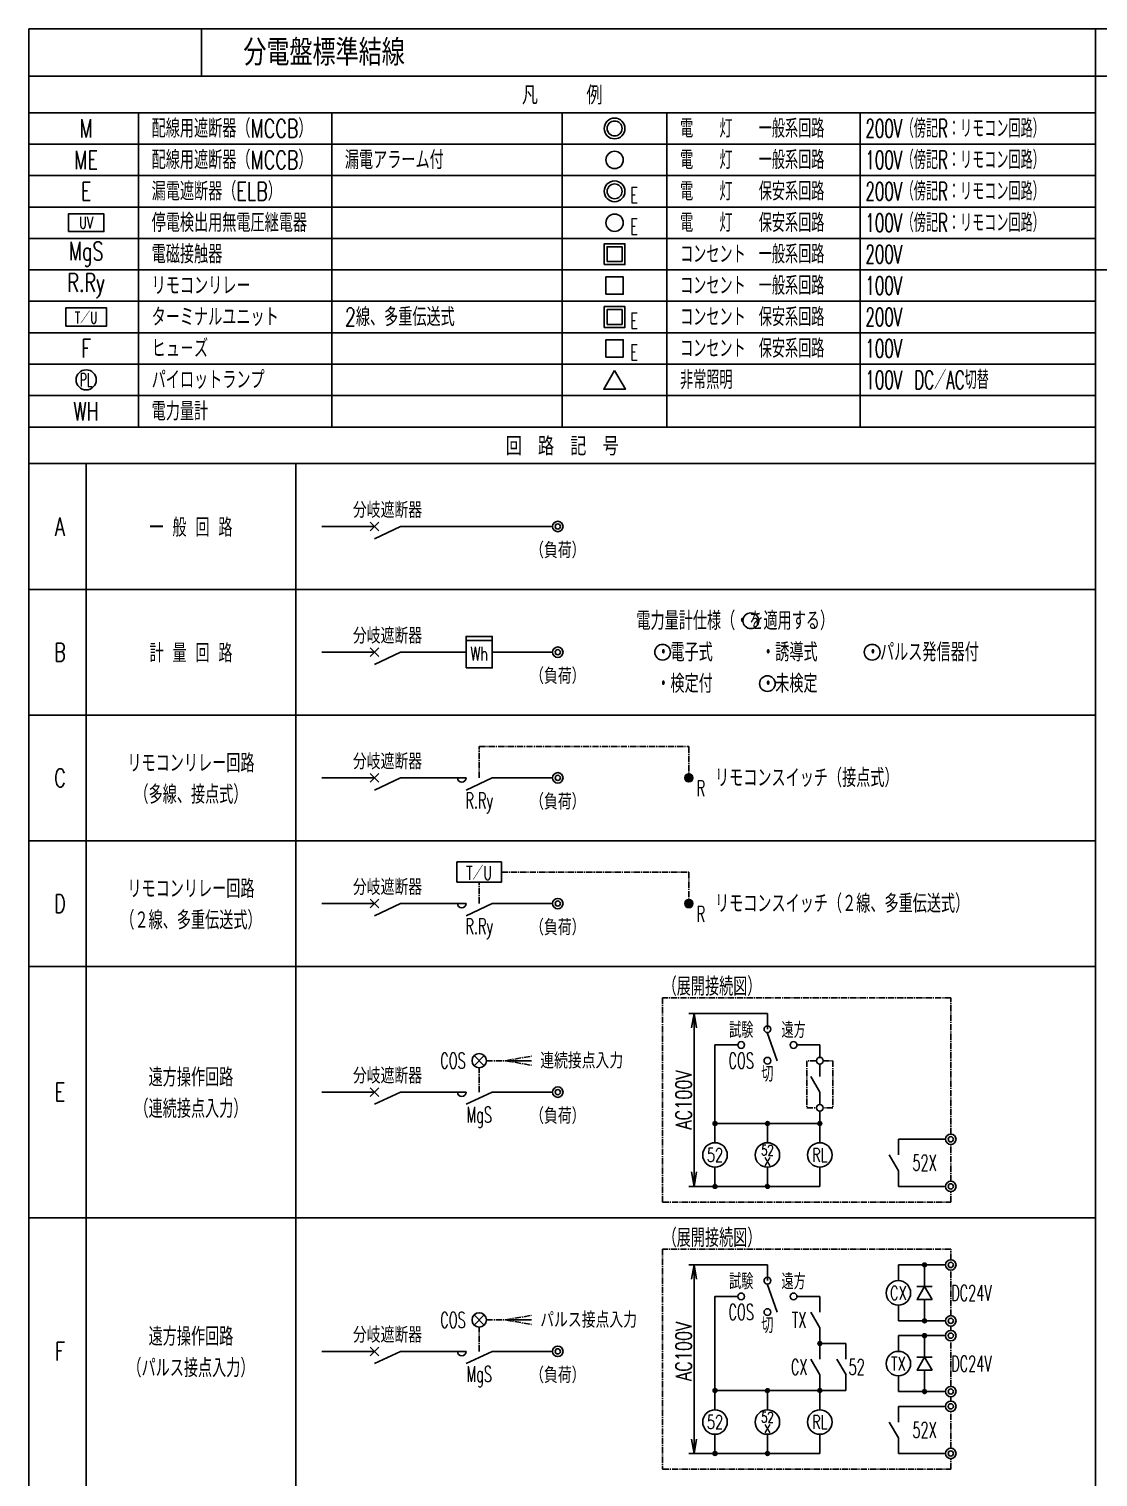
# Model space of a CAD drawing. Header units: millimetres. Extents: x 14 to 1769, y 15 to 581.
# Drawn here: x 13.5 to 217.5, y 304.9 to 581.4 of the extents above; entities that cross this region are included whole.
import ezdxf
from ezdxf.enums import TextEntityAlignment as Align

# ---------------------------------------------------------------- set-up
doc = ezdxf.new("R2010")
doc.units = ezdxf.units.MM
doc.header["$LTSCALE"] = 0.2
doc.linetypes.add('_ C_S', pattern=[9, 6, -1, 1, -1])
for name, color, linetype in [('1_文字', 3, 'Continuous'), ('1_盤内配線', 1, 'Continuous'), ('1_表', 7, 'Continuous'), ('Std_1', 1, 'Continuous'), ('Std_2', 2, 'Continuous')]:
    doc.layers.add(name, color=color, linetype=linetype)
doc.styles.add('S', font='simplex.shx', dxfattribs={"width": 0.7, "height": 3, "bigfont": 'extfont2.shx'})
doc.styles.get("Standard").update_dxf_attribs({"font": 'simplex.shx', "width": 0.7, "bigfont": 'extfont2.shx'})

msp = doc.modelspace()

# ---------------------------------------------------------------- linework, layer by layer
at = {"layer": '1_文字', "linetype": 'Continuous'}
for p, q in [((140.41, 393.44), (140.41, 360.44)), ((140.41, 345.44), (140.41, 309.44))]:
    msp.add_line(p, q, dxfattribs=at)
for points in [[(123.27, 536.46), (127.23, 536.46), (127.23, 540.43), (123.27, 540.43)], [(123.83, 537.03), (126.67, 537.03), (126.67, 539.86), (123.83, 539.86)], [(123.6, 530.79), (126.9, 530.79), (126.9, 534.1), (123.6, 534.1)], [(123.27, 524.46), (127.23, 524.46), (127.23, 528.43), (123.27, 528.43)], [(123.83, 525.03), (126.67, 525.03), (126.67, 527.86), (123.83, 527.86)], [(123.6, 518.79), (126.9, 518.79), (126.9, 522.1), (123.6, 522.1)], [(125.25, 516.23), (123.19, 512.66), (127.31, 512.66)]]:
    msp.add_lwpolyline(points, close=True, dxfattribs=at)
for points in [[(140.89, 390.7), (140.41, 393.44), (139.92, 390.7)], [(140.89, 363.19), (140.41, 360.44), (139.92, 363.19)], [(140.89, 342.7), (140.41, 345.44), (139.92, 342.7)], [(140.89, 312.19), (140.41, 309.44), (139.92, 312.19)]]:
    msp.add_lwpolyline(points, dxfattribs=at)
for centre, radius in [((125.25, 562.44), 1.98), ((125.25, 562.44), 1.42), ((125.25, 556.44), 1.65), ((125.25, 550.44), 1.98), ((125.25, 550.44), 1.42), ((125.25, 544.44), 1.65)]:
    msp.add_circle(centre, radius, dxfattribs=at)
at = {"layer": '1_文字', "color": 1, "linetype": 'Continuous'}
for centre in [(151.25, 468.44), (134.41, 462.44), (174.4, 462.44), (154.41, 456.44)]:
    msp.add_circle(centre, 1.5, dxfattribs=at)
at = {"layer": '1_盤内配線', "color": 2, "linetype": 'Continuous'}
msp.add_circle((24.41, 514.44), 1.92, dxfattribs=at)
at = {"layer": '1_表', "color": 6, "linetype": 'Continuous'}
for p, q in [((46.41, 581.44), (46.41, 572.44)), ((13.5, 572.44), (827.5, 572.44))]:
    msp.add_line(p, q, dxfattribs=at)
at = {"layer": '1_表', "color": 6}
msp.add_line((217, 581.44), (217, 31.44), dxfattribs=at)
at = {"layer": '1_表', "color": 2, "linetype": 'Continuous'}
for p, q in [((13.5, 565.44), (217, 565.44)), ((115.25, 505.44), (115.25, 565.44)), ((13.5, 505.44), (217, 505.44)), ((13.5, 498.44), (217, 498.44))]:
    msp.add_line(p, q, dxfattribs=at)
at = {"layer": '1_表', "linetype": 'Continuous'}
for p, q in [((34.41, 565.44), (34.41, 505.44)), ((71.28, 565.44), (71.28, 505.44)), ((135.25, 565.44), (135.25, 505.44)), ((172.12, 565.44), (172.12, 505.44)), ((13.5, 559.44), (217, 559.44)), ((13.5, 553.44), (217, 553.44)), ((13.5, 547.44), (217, 547.44)), ((13.5, 541.44), (217, 541.44)), ((13.5, 535.44), (217, 535.44)), ((13.5, 529.44), (217, 529.44)), ((13.5, 523.44), (217, 523.44)), ((13.5, 517.44), (217, 517.44)), ((13.5, 511.44), (217, 511.44)), ((13.5, 474.44), (217, 474.44)), ((13.5, 450.44), (217, 450.44)), ((13.5, 426.44), (217, 426.44)), ((13.5, 402.44), (217, 402.44)), ((13.5, 354.44), (217, 354.44))]:
    msp.add_line(p, q, dxfattribs=at)
at = {"layer": '1_表', "color": 7, "linetype": 'Continuous'}
for p, q in [((24.41, 498.44), (24.41, 183.44)), ((64.41, 498.44), (64.41, 183.44))]:
    msp.add_line(p, q, dxfattribs=at)
at = {"layer": '1_表', "color": 6}
msp.add_lwpolyline([(13.5, 31.44), (827.5, 31.44), (827.5, 581.44), (13.5, 581.44)], close=True, dxfattribs=at)
at = {"layer": '1_表', "color": 6, "linetype": 'Continuous'}
msp.add_lwpolyline([(217, 535.44), (404.5, 535.44), (827.5, 535.44)], dxfattribs=at)
at = {"layer": 'Std_1', "linetype": 'Continuous'}
for p, q in [((69.41, 486.44), (79.41, 486.44)), ((84.41, 486.44), (113.41, 486.44)), ((69.41, 462.44), (79.41, 462.44)), ((84.41, 462.44), (96.91, 462.44)), ((101.91, 462.44), (113.41, 462.44)), ((69.41, 438.44), (79.41, 438.44)), ((84.41, 438.44), (96.91, 438.44)), ((101.91, 438.44), (113.41, 438.44)), ((69.41, 414.44), (79.41, 414.44)), ((84.41, 414.44), (96.91, 414.44)), ((101.91, 414.44), (113.41, 414.44)), ((160.05, 387.44), (164.41, 387.44)), ((164.41, 387.44), (164.41, 385.08)), ((164.41, 383.8), (164.41, 381.44)), ((69.41, 378.44), (79.41, 378.44)), ((84.41, 378.44), (96.91, 378.44)), ((101.91, 378.44), (113.41, 378.44)), ((164.41, 378.44), (164.41, 376.08)), ((164.41, 374.8), (164.41, 368.78)), ((144.41, 372.44), (164.41, 372.44)), ((154.41, 372.44), (154.41, 368.78)), ((179.4, 369.44), (188.4, 369.44)), ((179.4, 369.44), (179.4, 366.44)), ((144.41, 364.1), (144.41, 360.44)), ((154.41, 364.1), (154.41, 360.44)), ((179.4, 363.44), (179.4, 360.44)), ((179.4, 360.44), (188.4, 360.44)), ((179.4, 345.44), (188.4, 345.44)), ((179.4, 345.44), (179.4, 342.44)), ((184.4, 345.44), (184.4, 341.35)), ((160.05, 339.44), (164.41, 339.44)), ((164.41, 339.44), (164.41, 336.44)), ((179.4, 337.76), (179.4, 334.76)), ((184.4, 338.85), (184.4, 334.76)), ((179.4, 334.76), (188.4, 334.76)), ((164.41, 333.44), (164.41, 327.44)), ((179.4, 331.94), (188.4, 331.94)), ((179.4, 331.94), (179.4, 328.94)), ((184.4, 331.94), (184.4, 327.85)), ((164.41, 330.44), (169.4, 330.44)), ((169.4, 330.44), (169.4, 327.44)), ((69.41, 328.94), (79.41, 328.94)), ((84.41, 328.94), (96.91, 328.94)), ((101.91, 328.94), (113.41, 328.94)), ((164.41, 324.44), (164.41, 317.78)), ((169.4, 324.44), (169.4, 321.44)), ((179.4, 324.26), (179.4, 321.26)), ((184.4, 325.35), (184.4, 321.26)), ((144.41, 321.44), (169.4, 321.44)), ((154.41, 321.44), (154.41, 317.78)), ((179.4, 321.26), (188.4, 321.26)), ((179.4, 318.44), (188.4, 318.44)), ((179.4, 318.44), (179.4, 315.44)), ((144.41, 313.1), (144.41, 309.44)), ((154.41, 313.1), (154.41, 309.44)), ((179.4, 312.44), (179.4, 309.44)), ((179.4, 309.44), (188.4, 309.44))]:
    msp.add_line(p, q, dxfattribs=at)
at = {"layer": 'Std_1', "color": 4, "linetype": '_ C_S'}
for p, q in [((104.41, 384.44), (109.41, 385.32)), ((104.41, 384.44), (109.41, 383.56)), ((104.41, 334.94), (109.41, 335.82)), ((104.41, 334.94), (109.41, 334.06))]:
    msp.add_line(p, q, dxfattribs=at)
for points in [[(99.41, 438.44), (99.41, 444.44), (139.41, 444.44), (139.41, 438.44)], [(103.65, 420.44), (139.41, 420.44), (139.41, 414.44)], [(99.41, 414.44), (99.41, 418.51), (99.41, 418.51)], [(100.78, 384.44), (109.41, 384.44), (104.41, 384.44)], [(99.41, 378.44), (99.41, 383.07), (99.41, 383.07)], [(100.78, 334.94), (109.41, 334.94), (104.41, 334.94)], [(99.41, 328.94), (99.41, 333.57), (99.41, 333.57)]]:
    msp.add_lwpolyline(points, dxfattribs=at)
at = {"layer": 'Std_1', "color": 3, "linetype": '_ C_S'}
for points in [[(134.41, 396.44), (134.41, 357.44), (189.4, 357.44), (189.4, 359.44)], [(189.4, 370.44), (189.4, 396.44), (134.41, 396.44)], [(163.76, 384.44), (161.91, 384.44), (161.91, 375.44), (163.76, 375.44)], [(165.05, 384.44), (166.91, 384.44), (166.91, 375.44), (165.05, 375.44)], [(189.4, 361.44), (189.4, 368.44)], [(134.41, 348.44), (134.41, 306.44), (189.4, 306.44), (189.4, 308.44)], [(189.4, 346.44), (189.4, 348.44), (134.41, 348.44)], [(189.4, 335.76), (189.4, 344.44)], [(189.4, 332.94), (189.4, 333.76)], [(189.4, 322.26), (189.4, 330.94)], [(189.4, 319.44), (189.4, 320.26)], [(189.4, 310.44), (189.4, 317.44)]]:
    msp.add_lwpolyline(points, dxfattribs=at)
at = {"layer": 'Std_1', "linetype": 'Continuous'}
for points in [[(139.41, 393.44), (154.41, 393.44), (154.41, 390.44)], [(148.78, 387.44), (144.41, 387.44), (144.41, 368.78)], [(139.41, 360.44), (164.41, 360.44), (164.41, 364.1)], [(139.41, 345.44), (154.41, 345.44), (154.41, 342.44)], [(148.78, 339.44), (144.41, 339.44), (144.41, 317.78)], [(139.41, 309.44), (164.41, 309.44), (164.41, 313.1)]]:
    msp.add_lwpolyline(points, dxfattribs=at)
at = {"layer": 'Std_2', "linetype": 'Continuous'}
for p, q in [((78.58, 487.27), (80.24, 485.61)), ((78.58, 485.61), (80.24, 487.27)), ((84.41, 486.44), (79.41, 484.11)), ((96.91, 464.66), (101.91, 464.66)), ((78.58, 463.27), (80.24, 461.61)), ((78.58, 461.61), (80.24, 463.27)), ((84.41, 462.44), (79.41, 460.11)), ((78.58, 439.27), (80.24, 437.61)), ((78.58, 437.61), (80.24, 439.27)), ((84.41, 438.44), (79.41, 436.11)), ((101.91, 438.44), (96.91, 436.11)), ((138.76, 438.87), (138.76, 438.01)), ((138.89, 437.86), (138.89, 439.02)), ((139.02, 439.11), (139.02, 437.76)), ((139.15, 437.7), (139.15, 439.17)), ((139.28, 439.21), (139.28, 437.67)), ((139.41, 439.22), (139.41, 437.66)), ((139.54, 439.21), (139.54, 437.67)), ((139.67, 437.7), (139.67, 439.17)), ((139.8, 439.11), (139.8, 437.76)), ((139.93, 437.86), (139.93, 439.02)), ((140.06, 438.87), (140.06, 438.01)), ((78.58, 415.27), (80.24, 413.61)), ((78.58, 413.61), (80.24, 415.27)), ((138.76, 414.87), (138.76, 414.01)), ((138.89, 413.86), (138.89, 415.02)), ((139.02, 415.11), (139.02, 413.76)), ((139.15, 413.7), (139.15, 415.17)), ((139.28, 415.21), (139.28, 413.67)), ((139.41, 415.22), (139.41, 413.66)), ((139.54, 415.21), (139.54, 413.67)), ((139.67, 413.7), (139.67, 415.17)), ((139.8, 415.11), (139.8, 413.76)), ((139.93, 413.86), (139.93, 415.02)), ((140.06, 414.87), (140.06, 414.01)), ((84.41, 414.44), (79.41, 412.11)), ((101.91, 414.44), (96.91, 412.11)), ((154.36, 389.85), (156.3, 384.44)), ((98.44, 383.47), (100.38, 385.41)), ((98.44, 385.41), (100.38, 383.47)), ((78.58, 379.27), (80.24, 377.61)), ((78.58, 377.61), (80.24, 379.27)), ((164.41, 378.44), (162.67, 381.44)), ((84.41, 378.44), (79.41, 376.11)), ((101.91, 378.44), (96.91, 376.11)), ((144.08, 372.28), (144.08, 372.6)), ((144.11, 372.22), (144.11, 372.66)), ((144.15, 372.18), (144.15, 372.7)), ((144.19, 372.15), (144.19, 372.73)), ((144.22, 372.13), (144.22, 372.76)), ((144.26, 372.11), (144.26, 372.78)), ((144.3, 372.09), (144.3, 372.79)), ((144.33, 372.08), (144.33, 372.8)), ((144.37, 372.08), (144.37, 372.81)), ((144.41, 372.08), (144.41, 372.81)), ((144.44, 372.08), (144.44, 372.81)), ((144.48, 372.08), (144.48, 372.8)), ((144.52, 372.09), (144.52, 372.79)), ((144.55, 372.11), (144.55, 372.78)), ((144.59, 372.13), (144.59, 372.76)), ((144.63, 372.15), (144.63, 372.73)), ((144.66, 372.18), (144.66, 372.7)), ((144.7, 372.22), (144.7, 372.66)), ((144.74, 372.28), (144.74, 372.6)), ((154.08, 372.28), (154.08, 372.6)), ((154.11, 372.22), (154.11, 372.66)), ((154.15, 372.18), (154.15, 372.7)), ((154.19, 372.15), (154.19, 372.73)), ((154.22, 372.13), (154.22, 372.76)), ((154.26, 372.11), (154.26, 372.78)), ((154.3, 372.09), (154.3, 372.79)), ((154.33, 372.08), (154.33, 372.8)), ((154.37, 372.08), (154.37, 372.81)), ((154.41, 372.08), (154.41, 372.81)), ((154.44, 372.08), (154.44, 372.81)), ((154.48, 372.08), (154.48, 372.8)), ((154.52, 372.09), (154.52, 372.79)), ((154.55, 372.11), (154.55, 372.78)), ((154.59, 372.13), (154.59, 372.76)), ((154.63, 372.15), (154.63, 372.73)), ((154.66, 372.18), (154.66, 372.7)), ((154.7, 372.22), (154.7, 372.66)), ((154.73, 372.28), (154.73, 372.6)), ((164.08, 372.28), (164.08, 372.6)), ((164.11, 372.22), (164.11, 372.66)), ((164.15, 372.18), (164.15, 372.7)), ((164.19, 372.15), (164.19, 372.73)), ((164.22, 372.13), (164.22, 372.76)), ((164.26, 372.11), (164.26, 372.78)), ((164.3, 372.09), (164.3, 372.79)), ((164.33, 372.08), (164.33, 372.8)), ((164.37, 372.08), (164.37, 372.81)), ((164.41, 372.08), (164.41, 372.81)), ((164.44, 372.08), (164.44, 372.81)), ((164.48, 372.08), (164.48, 372.8)), ((164.52, 372.09), (164.52, 372.79)), ((164.55, 372.11), (164.55, 372.78)), ((164.59, 372.13), (164.59, 372.76)), ((164.63, 372.15), (164.63, 372.73)), ((164.66, 372.18), (164.66, 372.7)), ((164.7, 372.22), (164.7, 372.66)), ((164.73, 372.28), (164.73, 372.6)), ((179.4, 363.44), (177.67, 366.44)), ((144.08, 360.28), (144.08, 360.6)), ((144.11, 360.22), (144.11, 360.66)), ((144.15, 360.18), (144.15, 360.7)), ((144.19, 360.15), (144.19, 360.73)), ((144.22, 360.13), (144.22, 360.76)), ((144.26, 360.11), (144.26, 360.78)), ((144.3, 360.09), (144.3, 360.79)), ((144.33, 360.08), (144.33, 360.8)), ((144.37, 360.08), (144.37, 360.81)), ((144.41, 360.08), (144.41, 360.81)), ((144.44, 360.08), (144.44, 360.81)), ((144.48, 360.08), (144.48, 360.8)), ((144.52, 360.09), (144.52, 360.79)), ((144.55, 360.11), (144.55, 360.78)), ((144.59, 360.13), (144.59, 360.76)), ((144.63, 360.15), (144.63, 360.73)), ((144.66, 360.18), (144.66, 360.7)), ((144.7, 360.22), (144.7, 360.66)), ((144.74, 360.28), (144.74, 360.6)), ((154.08, 360.28), (154.08, 360.6)), ((154.11, 360.22), (154.11, 360.66)), ((154.15, 360.18), (154.15, 360.7)), ((154.19, 360.15), (154.19, 360.73)), ((154.22, 360.13), (154.22, 360.76)), ((154.26, 360.11), (154.26, 360.78)), ((154.3, 360.09), (154.3, 360.79)), ((154.33, 360.08), (154.33, 360.8)), ((154.37, 360.08), (154.37, 360.81)), ((154.41, 360.08), (154.41, 360.81)), ((154.44, 360.08), (154.44, 360.81)), ((154.48, 360.08), (154.48, 360.8)), ((154.52, 360.09), (154.52, 360.79)), ((154.55, 360.11), (154.55, 360.78)), ((154.59, 360.13), (154.59, 360.76)), ((154.63, 360.15), (154.63, 360.73)), ((154.66, 360.18), (154.66, 360.7)), ((154.7, 360.22), (154.7, 360.66)), ((154.73, 360.28), (154.73, 360.6)), ((184.11, 345.22), (184.11, 345.66)), ((184.15, 345.18), (184.15, 345.7)), ((184.19, 345.15), (184.19, 345.73)), ((184.22, 345.13), (184.22, 345.76)), ((184.26, 345.11), (184.26, 345.78)), ((184.3, 345.09), (184.3, 345.79)), ((184.33, 345.08), (184.33, 345.8)), ((184.37, 345.08), (184.37, 345.81)), ((184.4, 345.08), (184.4, 345.81)), ((184.44, 345.08), (184.44, 345.81)), ((184.48, 345.08), (184.48, 345.8)), ((184.51, 345.09), (184.51, 345.79)), ((184.55, 345.11), (184.55, 345.78)), ((184.59, 345.13), (184.59, 345.76)), ((184.62, 345.15), (184.62, 345.73)), ((184.66, 345.18), (184.66, 345.7)), ((184.7, 345.22), (184.7, 345.66)), ((184.08, 345.28), (184.08, 345.6)), ((184.73, 345.28), (184.73, 345.6)), ((154.36, 341.85), (156.3, 336.44)), ((182.94, 341.35), (185.82, 341.35)), ((182.96, 338.85), (184.4, 341.35)), ((185.82, 338.85), (184.4, 341.35)), ((182.94, 338.86), (185.82, 338.86)), ((98.44, 333.97), (100.38, 335.91)), ((98.44, 335.91), (100.38, 333.97)), ((164.41, 333.44), (162.67, 336.44)), ((184.08, 334.6), (184.08, 334.92)), ((184.11, 334.54), (184.11, 334.98)), ((184.15, 334.5), (184.15, 335.02)), ((184.19, 334.47), (184.19, 335.05)), ((184.22, 334.44), (184.22, 335.08)), ((184.26, 334.42), (184.26, 335.09)), ((184.3, 334.41), (184.3, 335.11)), ((184.33, 334.4), (184.33, 335.12)), ((184.37, 334.4), (184.37, 335.12)), ((184.4, 334.39), (184.4, 335.13)), ((184.44, 334.4), (184.44, 335.12)), ((184.48, 334.4), (184.48, 335.12)), ((184.51, 334.41), (184.51, 335.11)), ((184.55, 334.42), (184.55, 335.09)), ((184.59, 334.44), (184.59, 335.08)), ((184.62, 334.47), (184.62, 335.05)), ((184.66, 334.5), (184.66, 335.02)), ((184.7, 334.54), (184.7, 334.98)), ((184.73, 334.6), (184.73, 334.92)), ((184.08, 331.78), (184.08, 332.1)), ((184.11, 331.72), (184.11, 332.16)), ((184.15, 331.68), (184.15, 332.2)), ((184.19, 331.65), (184.19, 332.23)), ((184.22, 331.63), (184.22, 332.26)), ((184.26, 331.61), (184.26, 332.28)), ((184.3, 331.59), (184.3, 332.29)), ((184.33, 331.58), (184.33, 332.3)), ((184.37, 331.58), (184.37, 332.31)), ((184.4, 331.58), (184.4, 332.31)), ((184.44, 331.58), (184.44, 332.31)), ((184.48, 331.58), (184.48, 332.3)), ((184.51, 331.59), (184.51, 332.29)), ((184.55, 331.61), (184.55, 332.28)), ((184.59, 331.63), (184.59, 332.26)), ((184.62, 331.65), (184.62, 332.23)), ((184.66, 331.68), (184.66, 332.2)), ((184.7, 331.72), (184.7, 332.16)), ((184.73, 331.78), (184.73, 332.1)), ((78.58, 329.77), (80.24, 328.11)), ((78.58, 328.11), (80.24, 329.77)), ((164.08, 330.28), (164.08, 330.6)), ((164.11, 330.22), (164.11, 330.66)), ((164.15, 330.18), (164.15, 330.7)), ((164.19, 330.15), (164.19, 330.73)), ((164.22, 330.13), (164.22, 330.76)), ((164.26, 330.11), (164.26, 330.78)), ((164.3, 330.09), (164.3, 330.79)), ((164.33, 330.08), (164.33, 330.8)), ((164.37, 330.08), (164.37, 330.81)), ((164.41, 330.08), (164.41, 330.81)), ((164.44, 330.08), (164.44, 330.81)), ((164.48, 330.08), (164.48, 330.8)), ((164.52, 330.09), (164.52, 330.79)), ((164.55, 330.11), (164.55, 330.78)), ((164.59, 330.13), (164.59, 330.76)), ((164.63, 330.15), (164.63, 330.73)), ((164.66, 330.18), (164.66, 330.7)), ((164.7, 330.22), (164.7, 330.66)), ((164.73, 330.28), (164.73, 330.6)), ((84.41, 328.94), (79.41, 326.61)), ((101.91, 328.94), (96.91, 326.61)), ((164.41, 324.44), (162.67, 327.44)), ((169.41, 324.44), (167.67, 327.44)), ((182.94, 327.85), (185.82, 327.85)), ((182.96, 325.35), (184.4, 327.85)), ((185.82, 325.35), (184.4, 327.85)), ((182.94, 325.36), (185.82, 325.36)), ((144.08, 321.28), (144.08, 321.6)), ((144.11, 321.22), (144.11, 321.66)), ((144.15, 321.18), (144.15, 321.7)), ((144.19, 321.15), (144.19, 321.73)), ((144.22, 321.13), (144.22, 321.76)), ((144.26, 321.11), (144.26, 321.78)), ((144.3, 321.09), (144.3, 321.79)), ((144.33, 321.08), (144.33, 321.8)), ((144.37, 321.08), (144.37, 321.81)), ((144.41, 321.08), (144.41, 321.81)), ((144.44, 321.08), (144.44, 321.81)), ((144.48, 321.08), (144.48, 321.8)), ((144.52, 321.09), (144.52, 321.79)), ((144.55, 321.11), (144.55, 321.78)), ((144.59, 321.13), (144.59, 321.76)), ((144.63, 321.15), (144.63, 321.73)), ((144.66, 321.18), (144.66, 321.7)), ((144.7, 321.22), (144.7, 321.66)), ((144.74, 321.28), (144.74, 321.6)), ((154.08, 321.28), (154.08, 321.6)), ((154.11, 321.22), (154.11, 321.66)), ((154.15, 321.18), (154.15, 321.7)), ((154.19, 321.15), (154.19, 321.73)), ((154.22, 321.13), (154.22, 321.76)), ((154.26, 321.11), (154.26, 321.78)), ((154.3, 321.09), (154.3, 321.79)), ((154.33, 321.08), (154.33, 321.8)), ((154.37, 321.08), (154.37, 321.81)), ((154.41, 321.08), (154.41, 321.81)), ((154.44, 321.08), (154.44, 321.81)), ((154.48, 321.08), (154.48, 321.8)), ((154.52, 321.09), (154.52, 321.79)), ((154.55, 321.11), (154.55, 321.78)), ((154.59, 321.13), (154.59, 321.76)), ((154.63, 321.15), (154.63, 321.73)), ((154.66, 321.18), (154.66, 321.7)), ((154.7, 321.22), (154.7, 321.66)), ((154.73, 321.28), (154.73, 321.6)), ((164.08, 321.28), (164.08, 321.6)), ((164.11, 321.22), (164.11, 321.66)), ((164.15, 321.18), (164.15, 321.7)), ((164.19, 321.15), (164.19, 321.73)), ((164.22, 321.13), (164.22, 321.76)), ((164.26, 321.11), (164.26, 321.78)), ((164.3, 321.09), (164.3, 321.79)), ((164.33, 321.08), (164.33, 321.8)), ((164.37, 321.08), (164.37, 321.81)), ((164.41, 321.08), (164.41, 321.81)), ((164.44, 321.08), (164.44, 321.81)), ((164.48, 321.08), (164.48, 321.8)), ((164.52, 321.09), (164.52, 321.79)), ((164.55, 321.11), (164.55, 321.78)), ((164.59, 321.13), (164.59, 321.76)), ((164.63, 321.15), (164.63, 321.73)), ((164.66, 321.18), (164.66, 321.7)), ((164.7, 321.22), (164.7, 321.66)), ((164.73, 321.28), (164.73, 321.6)), ((184.08, 321.1), (184.08, 321.42)), ((184.11, 321.04), (184.11, 321.48)), ((184.15, 321), (184.15, 321.52)), ((184.19, 320.97), (184.19, 321.55)), ((184.22, 320.94), (184.22, 321.58)), ((184.26, 320.92), (184.26, 321.59)), ((184.3, 320.91), (184.3, 321.61)), ((184.33, 320.9), (184.33, 321.62)), ((184.37, 320.9), (184.37, 321.62)), ((184.4, 320.89), (184.4, 321.63)), ((184.44, 320.9), (184.44, 321.62)), ((184.48, 320.9), (184.48, 321.62)), ((184.51, 320.91), (184.51, 321.61)), ((184.55, 320.92), (184.55, 321.59)), ((184.59, 320.94), (184.59, 321.58)), ((184.62, 320.97), (184.62, 321.55)), ((184.66, 321), (184.66, 321.52)), ((184.7, 321.04), (184.7, 321.48)), ((184.73, 321.1), (184.73, 321.42)), ((179.4, 312.44), (177.67, 315.44)), ((144.15, 309.18), (144.15, 309.7)), ((144.19, 309.15), (144.19, 309.73)), ((144.22, 309.13), (144.22, 309.76)), ((144.26, 309.11), (144.26, 309.78)), ((144.3, 309.09), (144.3, 309.79)), ((144.33, 309.08), (144.33, 309.8)), ((144.37, 309.08), (144.37, 309.81)), ((144.41, 309.08), (144.41, 309.81)), ((144.44, 309.08), (144.44, 309.81)), ((144.48, 309.08), (144.48, 309.8)), ((144.52, 309.09), (144.52, 309.79)), ((144.55, 309.11), (144.55, 309.78)), ((144.59, 309.13), (144.59, 309.76)), ((144.63, 309.15), (144.63, 309.73)), ((144.66, 309.18), (144.66, 309.7)), ((154.15, 309.18), (154.15, 309.7)), ((154.19, 309.15), (154.19, 309.73)), ((154.22, 309.13), (154.22, 309.76)), ((154.26, 309.11), (154.26, 309.78)), ((154.3, 309.09), (154.3, 309.79)), ((154.33, 309.08), (154.33, 309.8)), ((154.37, 309.08), (154.37, 309.81)), ((154.41, 309.08), (154.41, 309.81)), ((154.44, 309.08), (154.44, 309.81)), ((154.48, 309.08), (154.48, 309.8)), ((154.52, 309.09), (154.52, 309.79)), ((154.55, 309.11), (154.55, 309.78)), ((154.59, 309.13), (154.59, 309.76)), ((154.63, 309.15), (154.63, 309.73)), ((154.66, 309.18), (154.66, 309.7)), ((144.08, 309.28), (144.08, 309.6)), ((144.11, 309.22), (144.11, 309.66)), ((144.7, 309.22), (144.7, 309.66)), ((144.74, 309.28), (144.74, 309.6)), ((154.08, 309.28), (154.08, 309.6)), ((154.11, 309.22), (154.11, 309.66)), ((154.7, 309.22), (154.7, 309.66)), ((154.73, 309.28), (154.73, 309.6))]:
    msp.add_line(p, q, dxfattribs=at)
at = {"layer": 'Std_2', "color": 2, "linetype": 'Continuous'}
for points in [[(21.01, 542.74), (21.01, 546.14), (27.81, 546.14), (27.81, 542.74), (21.01, 542.74)], [(20.55, 524.68), (20.55, 528.2), (28.27, 528.2), (28.27, 524.68), (20.55, 524.68)]]:
    msp.add_lwpolyline(points, dxfattribs=at)
at = {"layer": 'Std_2', "linetype": 'Continuous'}
for points in [[(96.91, 459.44), (96.91, 465.44), (101.91, 465.44), (101.91, 459.44), (96.91, 459.44)], [(95.16, 418.51), (95.16, 422.38), (103.65, 422.38), (103.65, 418.51), (95.16, 418.51)]]:
    msp.add_lwpolyline(points, dxfattribs=at)
for centre, radius in [((114.41, 486.44), 1), ((114.41, 486.44), 0.5), ((114.41, 462.44), 1), ((114.41, 462.44), 0.5), ((114.41, 438.44), 1), ((114.41, 438.44), 0.5), ((114.41, 414.44), 1), ((114.41, 414.44), 0.5), ((154.41, 390.44), 0.64), ((149.41, 387.44), 0.64), ((159.41, 387.44), 0.64), ((99.41, 384.44), 1.37), ((154.41, 384.44), 0.64), ((164.41, 384.44), 0.64), ((114.41, 378.44), 1), ((114.41, 378.44), 0.5), ((164.41, 375.44), 0.64), ((144.41, 372.44), 0.366), ((154.41, 372.44), 0.366), ((164.41, 372.44), 0.366), ((144.41, 366.44), 2.34), ((154.41, 366.44), 2.34), ((164.41, 366.44), 2.34), ((189.4, 369.44), 1), ((189.4, 369.44), 0.5), ((144.41, 360.44), 0.366), ((154.41, 360.44), 0.366), ((189.4, 360.44), 1), ((189.4, 360.44), 0.5), ((184.4, 345.44), 0.366), ((189.4, 345.44), 1), ((189.4, 345.44), 0.5), ((154.41, 342.44), 0.64), ((179.4, 340.1), 2.34), ((149.41, 339.44), 0.64), ((159.41, 339.44), 0.64), ((99.41, 334.94), 1.37), ((154.41, 336.44), 0.64), ((184.4, 334.76), 0.366), ((189.4, 334.76), 1), ((189.4, 334.76), 0.5), ((184.4, 331.94), 0.366), ((189.4, 331.94), 1), ((189.4, 331.94), 0.5), ((114.41, 328.94), 1), ((114.41, 328.94), 0.5), ((164.41, 330.44), 0.366), ((179.4, 326.6), 2.34), ((144.41, 321.44), 0.366), ((154.41, 321.44), 0.366), ((164.41, 321.44), 0.366), ((184.4, 321.26), 0.366), ((189.4, 321.26), 1), ((189.4, 321.26), 0.5), ((189.4, 318.44), 1), ((189.4, 318.44), 0.5), ((144.41, 315.44), 2.34), ((154.41, 315.44), 2.34), ((164.41, 315.44), 2.34), ((144.41, 309.44), 0.366), ((154.41, 309.44), 0.366), ((189.4, 309.44), 1), ((189.4, 309.44), 0.5)]:
    msp.add_circle(centre, radius, dxfattribs=at)
for centre in [(96.08, 438.44), (96.08, 414.44), (96.08, 378.44), (96.08, 328.94)]:
    msp.add_arc(centre, 0.832, 180, 0, dxfattribs=at)
for centre in [(139.41, 438.44), (139.41, 414.44)]:
    msp.add_ellipse(centre, major_axis=(0.551, 0.551), ratio=1, start_param=5.497787, end_param=11.780972, dxfattribs=at)

# ---------------------------------------------------------------- texts
at = {"layer": '1_文字', "color": 4, "linetype": 'Continuous', "width": 0.8}
msp.add_text('分電盤標準結線', height=5, dxfattribs=at).set_placement((54.41, 576.94), align=Align.MIDDLE_LEFT)
for s, p in [('凡\u3000\u3000\u3000例', (115.25, 568.94)), ('回\u3000路\u3000記\u3000号', (115.25, 501.94))]:
    msp.add_text(s, height=3.5, dxfattribs=at).set_placement(p, align=Align.MIDDLE)
at = {"layer": '1_文字', "linetype": 'Continuous', "width": 0.7}
for s, p in [('M', (24.41, 562.44)), ('ME', (24.41, 556.44)), ('E', (24.41, 550.44)), ('MgS', (24.41, 538.44)), ('R.Ry', (24.41, 532.44)), ('F', (24.41, 520.44)), ('WH', (24.41, 508.44)), ('A', (19.41, 486.44)), ('一 般 回 路', (44.41, 486.44)), ('B', (19.41, 462.44)), ('計 量 回 路', (44.41, 462.44)), ('リモコンリレー回路', (44.41, 441.44)), ('C', (19.41, 438.44)), ('（多線、接点式）', (44.41, 435.44)), ('リモコンリレー回路', (44.41, 417.44)), ('D', (19.41, 414.44)), ('（２線、多重伝送式）', (44.41, 411.44)), ('遠方操作回路', (44.41, 381.44)), ('E', (19.41, 378.44)), ('（連続接点入力）', (44.41, 375.44)), ('遠方操作回路', (44.41, 331.94)), ('F', (19.41, 328.94)), ('（パルス接点入力）', (44.41, 325.94))]:
    msp.add_text(s, height=3.5, dxfattribs=at).set_placement(p, align=Align.MIDDLE)
at = {"layer": '1_文字', "linetype": 'Continuous'}
for s, height, width, p in [('配線用遮断器（MCCB）', 3.5, 0.7, (36.91, 562.44)), ('電\u3000\u3000灯\u3000\u3000一般系回路', 3.5, 0.65, (137.75, 562.44)), ('200V', 3.5, 0.6, (173.12, 562.44)), ('（傍記R：リモコン回路）', 3.5, 0.6, (180.04, 562.44)), ('配線用遮断器（MCCB）', 3.5, 0.7, (36.91, 556.44)), ('漏電アラーム付', 3.5, 0.7, (73.78, 556.44)), ('電\u3000\u3000灯\u3000\u3000一般系回路', 3.5, 0.65, (137.75, 556.44)), ('（傍記R：リモコン回路）', 3.5, 0.6, (180.04, 556.44)), ('100V', 3.5, 0.6, (173.12, 556.44)), ('漏電遮断器（ELB）', 3.5, 0.7, (36.91, 550.44)), ('E', 3, 0.6, (128.23, 549.72)), ('電\u3000\u3000灯\u3000\u3000保安系回路', 3.5, 0.65, (137.75, 550.44)), ('200V', 3.5, 0.6, (173.12, 550.44)), ('（傍記R：リモコン回路）', 3.5, 0.6, (180.04, 550.44)), ('停電検出用無電圧継電器', 3.5, 0.7, (36.91, 544.44)), ('E', 3, 0.6, (128.23, 543.72)), ('電\u3000\u3000灯\u3000\u3000保安系回路', 3.5, 0.65, (137.75, 544.44)), ('100V', 3.5, 0.6, (173.12, 544.44)), ('（傍記R：リモコン回路）', 3.5, 0.6, (180.04, 544.44)), ('電磁接触器', 3.5, 0.7, (36.91, 538.44)), ('コンセント\u3000一般系回路', 3.5, 0.65, (137.75, 538.44)), ('200V', 3.5, 0.6, (173.12, 538.44)), ('リモコンリレー', 3.5, 0.7, (36.91, 532.44)), ('コンセント\u3000一般系回路', 3.5, 0.65, (137.75, 532.44)), ('100V', 3.5, 0.6, (173.12, 532.44)), ('ターミナルユニット', 3.5, 0.7, (36.91, 526.44)), ('2線、多重伝送式', 3.5, 0.7, (73.78, 526.44)), ('コンセント\u3000保安系回路', 3.5, 0.65, (137.75, 526.44)), ('200V', 3.5, 0.6, (173.12, 526.44)), ('E', 3, 0.6, (128.23, 525.72)), ('ヒュ－ズ', 3.5, 0.7, (36.91, 520.44)), ('E', 3, 0.6, (128.23, 519.72)), ('コンセント\u3000保安系回路', 3.5, 0.65, (137.75, 520.44)), ('100V', 3.5, 0.6, (173.12, 520.44)), ('パイロットランプ', 3.5, 0.7, (36.91, 514.44)), ('非常照明\u3000', 3.5, 0.65, (137.75, 514.44)), ('100V\u3000DC／AC切替', 3.5, 0.6, (173.12, 514.44)), ('電力量計', 3.5, 0.7, (36.91, 508.44)), ('電力量計仕様（・を適用する）', 3.5, 0.7, (129.41, 468.44)), ('・電子式', 3.5, 0.7, (133.21, 462.44)), ('・誘導式', 3.5, 0.7, (153.21, 462.44)), ('・パルス発信器付', 3.5, 0.7, (173.2, 462.44)), ('・検定付', 3.5, 0.7, (133.21, 456.44)), ('・未検定', 3.5, 0.7, (153.21, 456.44)), ('リモコンスイッチ（接点式）', 3.5, 0.7, (144.41, 438.44)), ('リモコンスイッチ（２線、多重伝送式）', 3.5, 0.7, (144.41, 414.44)), ('（展開接続図）', 3.5, 0.7, (134.41, 398.6)), ('（展開接続図）', 3.5, 0.7, (134.41, 350.6))]:
    msp.add_text(s, height=height, dxfattribs=dict(at, width=width)).set_placement(p, align=Align.MIDDLE_LEFT)
at = {"layer": '1_文字', "linetype": 'Continuous', "style": 'S'}
for s, width, p in [('分岐遮断器', 0.8, (81.91, 489.72)), ('（負荷）', 0.8, (114.41, 482.05)), ('分岐遮断器', 0.8, (81.91, 465.72)), ('（負荷）', 0.8, (114.41, 458.05)), ('分岐遮断器', 0.8, (81.91, 441.72)), ('R', 0.6, (141.7, 436.44)), ('R.Ry', 0.6, (99.41, 433.62)), ('（負荷）', 0.8, (114.41, 434.05)), ('分岐遮断器', 0.8, (81.91, 417.72)), ('R', 0.6, (141.7, 412.44)), ('R.Ry', 0.6, (99.41, 409.62)), ('（負荷）', 0.8, (114.41, 410.05)), ('試験', 0.7, (149.41, 390.44)), ('遠方', 0.7, (159.41, 390.44)), ('COS', 0.6, (94.41, 384.44)), ('COS', 0.6, (149.41, 384.44)), ('分岐遮断器', 0.8, (81.91, 381.72)), ('切', 0.7, (154.41, 382.02)), ('MgS', 0.6, (99.41, 373.62)), ('（負荷）', 0.8, (114.41, 374.05)), ('52X', 0.6, (184.4, 364.94)), ('試験', 0.7, (149.41, 342.44)), ('遠方', 0.7, (159.41, 342.44)), ('DC24V', 0.6, (193.33, 340.1)), ('COS', 0.6, (149.41, 336.44)), ('COS', 0.6, (94.41, 334.94)), ('切', 0.7, (154.41, 334.02)), ('TX', 0.6, (160.47, 334.94)), ('分岐遮断器', 0.8, (81.91, 332.22)), ('CX', 0.6, (160.47, 325.94)), ('52', 0.6, (171.45, 325.94)), ('DC24V', 0.6, (193.33, 326.6)), ('MgS', 0.6, (99.41, 324.12)), ('（負荷）', 0.8, (114.41, 324.55)), ('52X', 0.6, (184.4, 313.94))]:
    msp.add_text(s, height=3, dxfattribs=dict(at, width=width)).set_placement(p, align=Align.MIDDLE)
at = {"layer": '1_文字', "linetype": 'Continuous', "style": 'S', "width": 0.8}
for s, p in [(' 連続接点入力', (109.41, 384.44)), (' パルス接点入力', (109.41, 334.94))]:
    msp.add_text(s, height=3, dxfattribs=at).set_placement(p, align=Align.MIDDLE_LEFT)
at = {"layer": '1_文字', "linetype": 'Continuous', "style": 'S', "width": 0.75}
for p in [(138.41, 376.94), (138.41, 328.94)]:
    msp.add_text('AC100V', height=3, rotation=90, dxfattribs=at).set_placement(p, align=Align.MIDDLE)
at = {"layer": '1_盤内配線', "color": 3, "linetype": 'Continuous', "style": 'S', "width": 0.6}
msp.add_text('PL', height=2.5, dxfattribs=at).set_placement((24.41, 514.44), align=Align.MIDDLE)
at = {"layer": 'Std_2', "color": 4, "linetype": 'Continuous', "width": 0.7}
for s, height, p in [('UV', 2.2, (24.41, 544.44)), ('T／U', 2.2, (24.41, 526.44)), ('Wh', 2.6, (99.41, 462.14)), ('T／U', 2.6, (99.41, 420.44)), ('52', 2, (154.41, 367.34)), ('52', 2.6, (144.41, 366.44)), ('RL', 2.6, (164.41, 366.44)), ('CX', 2.6, (179.4, 340.1)), ('TX', 2.6, (179.4, 326.6)), ('52', 2.6, (144.41, 315.44)), ('52', 2, (154.41, 316.34)), ('RL', 2.6, (164.41, 315.44))]:
    msp.add_text(s, height=height, dxfattribs=at).set_placement(p, align=Align.MIDDLE)
at = {"layer": 'Std_2', "color": 4, "linetype": 'Continuous'}
for p in [(154.41, 365.17), (154.41, 314.17)]:
    msp.add_text('X', height=1.6, dxfattribs=at).set_placement(p, align=Align.MIDDLE)

doc.saveas('drawing.dxf')
